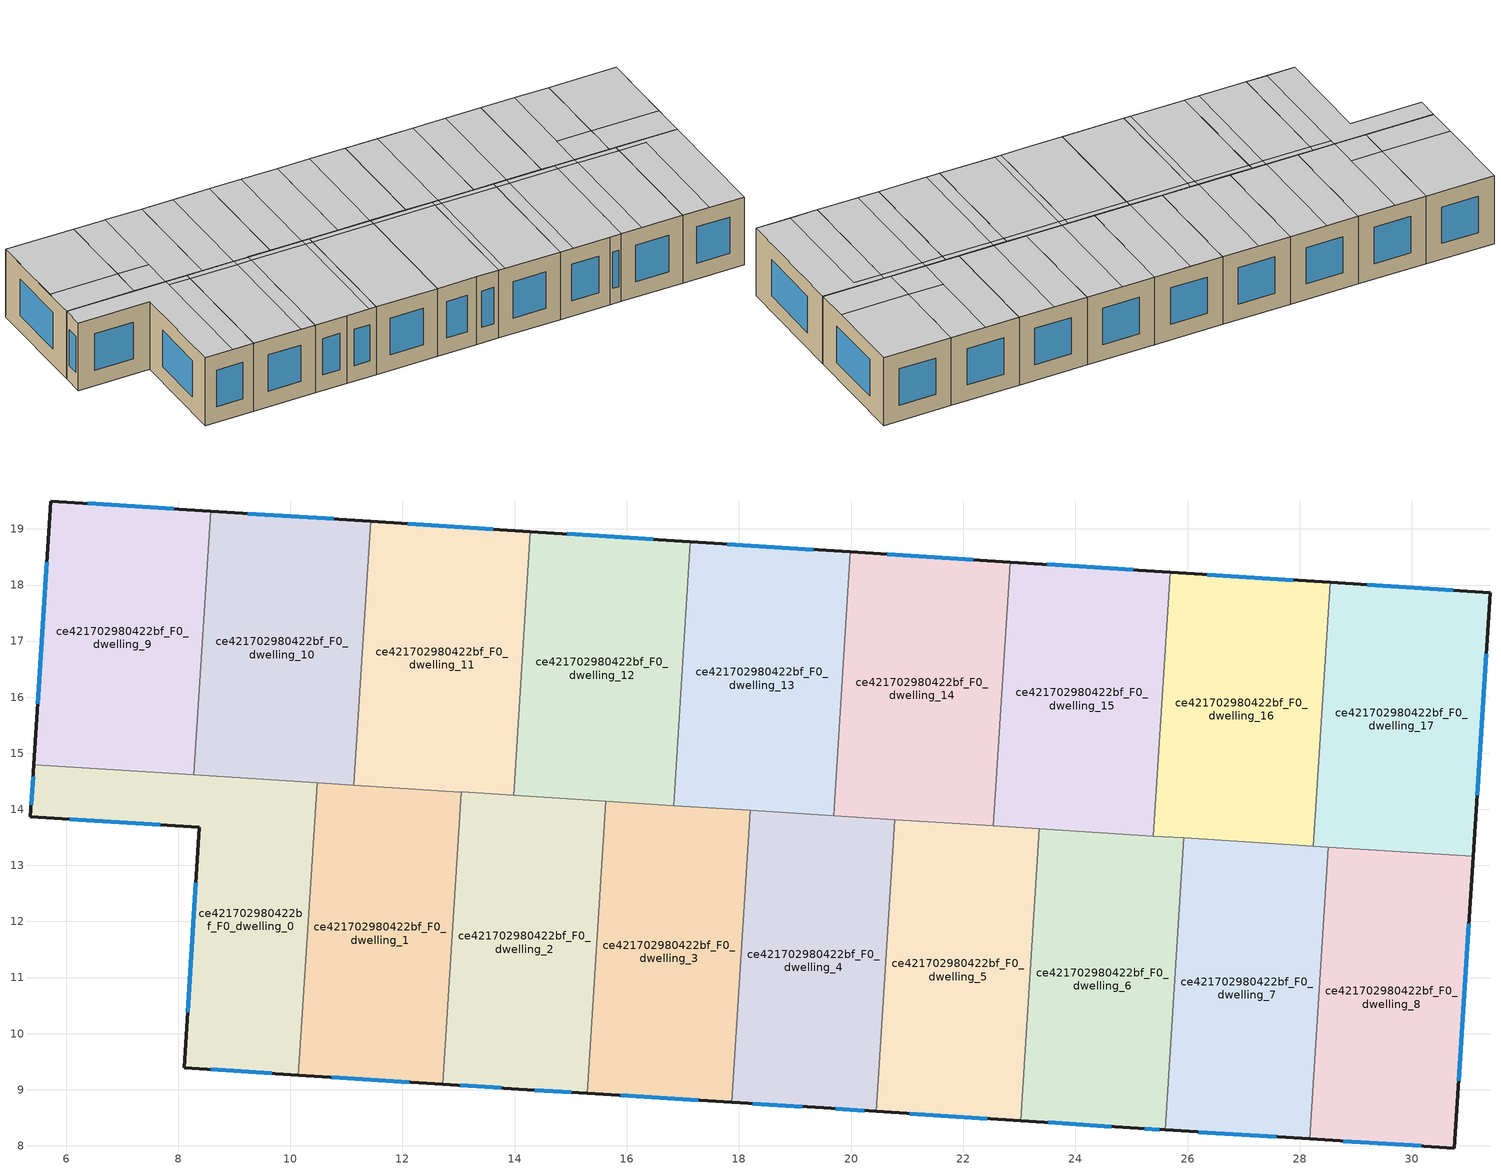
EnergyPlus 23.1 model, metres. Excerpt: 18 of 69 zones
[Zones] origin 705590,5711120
ce421702980422bf_F0_dwelling_0
 floor ground (EU_floor_Construction): 10.48,14.47 10.15,9.26 8.1,9.39 8.38,13.68 5.37,13.87 5.43,14.79 z0
 wall outside (EU_wall_Construction): 5.43,14.79 5.37,13.87 8.38,13.68 8.1,9.39 10.15,9.26 z0:3
 wall to ce421702980422bf_F0_dwelling_1 (EU_wall_Construction): 10.15,9.26 10.48,14.47 z0:3
 wall to ce421702980422bf_F0_dwelling_9 (EU_wall_Construction): 8.28,14.61 5.43,14.79 z0:3
 wall to ce421702980422bf_F0_dwelling_10 (EU_wall_Construction): 10.48,14.47 8.28,14.61 z0:3
 window (EU_Window_Construction): 5.41,14.58 5.38,14.08 / 8.58,9.36 9.67,9.29 / 8.31,12.69 8.17,10.39 / 6.06,13.83 7.68,13.72 z0.69:2.31
 ceiling to ce421702980422bf_F1_dwelling_1 (EU_floor_Construction): 9.26,9.32 9.59,14.53 5.43,14.79 5.37,13.87 8.38,13.68 8.1,9.39 z3
 ceiling to ce421702980422bf_F1_dwelling_3 (EU_floor_Construction): 10.15,9.26 10.46,14.22 9.58,14.28 9.26,9.32 z3
 ceiling to ce421702980422bf_F1_dwelling_2 (EU_floor_Construction): 10.46,14.22 10.48,14.47 9.59,14.53 9.58,14.28 z3
ce421702980422bf_F0_dwelling_1
 floor ground (EU_floor_Construction): 13.05,14.31 12.72,9.1 10.15,9.26 10.48,14.47 z0
 wall outside (EU_wall_Construction): 10.15,9.26 12.72,9.1 z0:3
 wall to ce421702980422bf_F0_dwelling_2 (EU_wall_Construction): 12.72,9.1 13.05,14.31 z0:3
 wall to ce421702980422bf_F0_dwelling_11 (EU_wall_Construction): 13.05,14.31 11.13,14.43 z0:3
 wall to ce421702980422bf_F0_dwelling_10 (EU_wall_Construction): 11.13,14.43 10.48,14.47 z0:3
 window (EU_Window_Construction): 10.74,9.22 12.12,9.14 z0.69:2.31
 ceiling to ce421702980422bf_F1_dwelling_3 (EU_floor_Construction): 12.13,9.14 12.44,14.09 10.46,14.22 10.15,9.26 z3
 ceiling to ce421702980422bf_F1_dwelling_5 (EU_floor_Construction): 12.72,9.1 13.03,14.06 12.44,14.09 12.13,9.14 z3
 ceiling to ce421702980422bf_F1_dwelling_2 (EU_floor_Construction): 12.44,14.09 12.46,14.35 10.48,14.47 10.46,14.22 z3
 ceiling to ce421702980422bf_F1_dwelling_4 (EU_floor_Construction): 13.03,14.06 13.05,14.31 12.46,14.35 12.44,14.09 z3
ce421702980422bf_F0_dwelling_10
 floor ground (EU_floor_Construction): 11.43,19.13 11.13,14.43 8.28,14.61 8.58,19.32 z0
 wall outside (EU_wall_Construction): 11.43,19.13 8.58,19.32 z0:3
 wall to ce421702980422bf_F0_dwelling_9 (EU_wall_Construction): 8.58,19.32 8.28,14.61 z0:3
 wall to ce421702980422bf_F0_dwelling_11 (EU_wall_Construction): 11.13,14.43 11.43,19.13 z0:3
 window (EU_Window_Construction): 10.77,19.18 9.24,19.27 z0.69:2.31
 ceiling adiabatic (EU_roof_Construction): 11.13,14.43 11.43,19.13 9.89,19.23 9.59,14.53 z3; 9.59,14.53 9.89,19.23 11.43,19.13 8.58,19.32 8.28,14.61 8.36,15.91 9.68,15.82 z3
 ceiling to ce421702980422bf_F1_dwelling_1 (EU_floor_Construction): 9.59,14.53 9.68,15.82 8.36,15.91 8.28,14.61 z3
ce421702980422bf_F0_dwelling_11
 floor ground (EU_floor_Construction): 14.28,18.95 13.98,14.25 11.13,14.43 11.43,19.13 z0
 wall outside (EU_wall_Construction): 14.28,18.95 11.43,19.13 z0:3
 wall to ce421702980422bf_F0_dwelling_12 (EU_wall_Construction): 13.98,14.25 14.28,18.95 z0:3
 wall to ce421702980422bf_F0_dwelling_2 (EU_wall_Construction): 13.05,14.31 13.98,14.25 z0:3
 window (EU_Window_Construction): 13.62,19 12.09,19.09 z0.69:2.31
 ceiling to ce421702980422bf_F1_dwelling_4 (EU_floor_Construction): 13.98,14.25 14.28,18.95 12.76,19.05 12.46,14.35 z3
 ceiling to ce421702980422bf_F1_dwelling_2 (EU_floor_Construction): 12.46,14.35 12.76,19.05 11.43,19.13 11.13,14.43 z3
ce421702980422bf_F0_dwelling_12
 floor ground (EU_floor_Construction): 17.13,18.77 16.83,14.07 13.98,14.25 14.28,18.95 z0
 wall outside (EU_wall_Construction): 17.13,18.77 14.28,18.95 z0:3
 wall to ce421702980422bf_F0_dwelling_13 (EU_wall_Construction): 16.83,14.07 17.13,18.77 z0:3
 wall to ce421702980422bf_F0_dwelling_2 (EU_wall_Construction): 13.98,14.25 15.63,14.15 z0:3
 wall to ce421702980422bf_F0_dwelling_3 (EU_wall_Construction): 15.63,14.15 16.83,14.07 z0:3
 window (EU_Window_Construction): 16.47,18.81 14.94,18.91 z0.69:2.31
 ceiling to ce421702980422bf_F1_dwelling_6 (EU_floor_Construction): 16.83,14.07 17.13,18.77 15.62,18.87 15.32,14.16 z3
 ceiling to ce421702980422bf_F1_dwelling_4 (EU_floor_Construction): 15.32,14.16 15.62,18.87 14.28,18.95 13.98,14.25 z3
ce421702980422bf_F0_dwelling_13
 floor ground (EU_floor_Construction): 19.98,18.59 19.69,13.89 16.83,14.07 17.13,18.77 z0
 wall outside (EU_wall_Construction): 19.98,18.59 17.13,18.77 z0:3
 wall to ce421702980422bf_F0_dwelling_14 (EU_wall_Construction): 19.69,13.89 19.98,18.59 z0:3
 wall to ce421702980422bf_F0_dwelling_4 (EU_wall_Construction): 18.2,13.98 19.69,13.89 z0:3
 wall to ce421702980422bf_F0_dwelling_3 (EU_wall_Construction): 16.83,14.07 18.2,13.98 z0:3
 window (EU_Window_Construction): 19.33,18.63 17.79,18.73 z0.69:2.31
 ceiling to ce421702980422bf_F1_dwelling_8 (EU_floor_Construction): 19.69,13.89 19.98,18.59 18.49,18.69 18.19,13.98 z3
 ceiling to ce421702980422bf_F1_dwelling_6 (EU_floor_Construction): 18.19,13.98 18.49,18.69 17.13,18.77 16.83,14.07 z3
ce421702980422bf_F0_dwelling_14
 floor ground (EU_floor_Construction): 22.84,18.41 22.54,13.71 19.69,13.89 19.98,18.59 z0
 wall outside (EU_wall_Construction): 22.84,18.41 19.98,18.59 z0:3
 wall to ce421702980422bf_F0_dwelling_15 (EU_wall_Construction): 22.54,13.71 22.84,18.41 z0:3
 wall to ce421702980422bf_F0_dwelling_5 (EU_wall_Construction): 20.78,13.82 22.54,13.71 z0:3
 wall to ce421702980422bf_F0_dwelling_4 (EU_wall_Construction): 19.69,13.89 20.78,13.82 z0:3
 window (EU_Window_Construction): 22.18,18.45 20.65,18.55 z0.69:2.31
 ceiling to ce421702980422bf_F1_dwelling_10 (EU_floor_Construction): 22.54,13.71 22.84,18.41 21.36,18.5 21.06,13.8 z3
 ceiling to ce421702980422bf_F1_dwelling_8 (EU_floor_Construction): 21.06,13.8 21.36,18.5 19.98,18.59 19.69,13.89 z3
ce421702980422bf_F0_dwelling_15
 floor ground (EU_floor_Construction): 25.69,18.23 25.39,13.52 22.54,13.71 22.84,18.41 z0
 wall outside (EU_wall_Construction): 25.69,18.23 22.84,18.41 z0:3
 wall to ce421702980422bf_F0_dwelling_16 (EU_wall_Construction): 25.39,13.52 25.69,18.23 z0:3
 wall to ce421702980422bf_F0_dwelling_6 (EU_wall_Construction): 23.36,13.65 25.39,13.52 z0:3
 wall to ce421702980422bf_F0_dwelling_5 (EU_wall_Construction): 22.54,13.71 23.36,13.65 z0:3
 window (EU_Window_Construction): 25.03,18.27 23.5,18.37 z0.69:2.31
 ceiling to ce421702980422bf_F1_dwelling_12 (EU_floor_Construction): 25.39,13.52 25.69,18.23 24.22,18.32 23.92,13.62 z3
 ceiling to ce421702980422bf_F1_dwelling_10 (EU_floor_Construction): 23.92,13.62 24.22,18.32 22.84,18.41 22.54,13.71 z3
ce421702980422bf_F0_dwelling_16
 floor ground (EU_floor_Construction): 28.54,18.05 28.24,13.34 25.39,13.52 25.69,18.23 z0
 wall outside (EU_wall_Construction): 28.54,18.05 25.69,18.23 z0:3
 wall to ce421702980422bf_F0_dwelling_17 (EU_wall_Construction): 28.24,13.34 28.54,18.05 z0:3
 wall to ce421702980422bf_F0_dwelling_7 (EU_wall_Construction): 25.94,13.49 28.24,13.34 z0:3
 wall to ce421702980422bf_F0_dwelling_6 (EU_wall_Construction): 25.39,13.52 25.94,13.49 z0:3
 window (EU_Window_Construction): 27.88,18.09 26.35,18.19 z0.69:2.31
 ceiling to ce421702980422bf_F1_dwelling_16 (EU_floor_Construction): 28.24,13.34 28.33,14.74 26.88,14.84 26.79,13.43 z3
 ceiling to ce421702980422bf_F1_dwelling_12 (EU_floor_Construction): 26.79,13.43 27.09,18.14 25.69,18.23 25.39,13.52 z3
 ceiling to ce421702980422bf_F1_dwelling_14 (EU_floor_Construction): 28.33,14.74 28.54,18.05 27.09,18.14 26.88,14.84 z3
ce421702980422bf_F0_dwelling_17
 floor ground (EU_floor_Construction): 31.39,17.87 31.09,13.16 28.24,13.34 28.54,18.05 z0
 wall outside (EU_wall_Construction): 31.09,13.16 31.39,17.87 28.54,18.05 z0:3
 wall to ce421702980422bf_F0_dwelling_8 (EU_wall_Construction): 28.51,13.32 31.09,13.16 z0:3
 wall to ce421702980422bf_F0_dwelling_7 (EU_wall_Construction): 28.24,13.34 28.51,13.33 z0:3
 window (EU_Window_Construction): 30.73,17.91 29.2,18 / 31.16,14.25 31.32,16.78 z0.69:2.31
 ceiling to ce421702980422bf_F1_dwelling_14 (EU_floor_Construction): 31.18,14.56 31.39,17.87 28.54,18.05 28.33,14.74 z3
 ceiling to ce421702980422bf_F1_dwelling_16 (EU_floor_Construction): 31.09,13.16 31.18,14.56 28.33,14.74 28.24,13.34 z3
ce421702980422bf_F0_dwelling_2
 floor ground (EU_floor_Construction): 15.63,14.14 15.3,8.94 14.07,9.01 12.72,9.1 13.05,14.31 z0
 wall outside (EU_wall_Construction): 12.72,9.1 14.07,9.01 15.3,8.94 z0:3
 wall to ce421702980422bf_F0_dwelling_3 (EU_wall_Construction): 15.3,8.94 15.63,14.14 z0:3
 window (EU_Window_Construction): 14.36,8.99 15.01,8.95 / 13.03,9.08 13.76,9.03 z0.69:2.31
 ceiling to ce421702980422bf_F1_dwelling_5 (EU_floor_Construction): 14.99,8.95 15.31,13.91 13.03,14.06 12.72,9.1 14.07,9.01 z3
 ceiling to ce421702980422bf_F1_dwelling_7 (EU_floor_Construction): 15.3,8.94 15.61,13.89 15.31,13.91 14.99,8.95 z3
 ceiling to ce421702980422bf_F1_dwelling_4 (EU_floor_Construction): 15.31,13.91 15.32,14.16 13.05,14.31 13.03,14.06 z3
 ceiling to ce421702980422bf_F1_dwelling_6 (EU_floor_Construction): 15.61,13.89 15.63,14.14 15.32,14.16 15.31,13.91 z3
ce421702980422bf_F0_dwelling_3
 floor ground (EU_floor_Construction): 18.2,13.98 17.87,8.78 15.3,8.94 15.63,14.14 z0
 wall outside (EU_wall_Construction): 15.3,8.94 17.87,8.78 z0:3
 wall to ce421702980422bf_F0_dwelling_4 (EU_wall_Construction): 17.87,8.78 18.2,13.98 z0:3
 window (EU_Window_Construction): 15.89,8.9 17.27,8.81 z0.69:2.31
 ceiling to ce421702980422bf_F1_dwelling_7 (EU_floor_Construction): 17.86,8.78 18.17,13.73 15.61,13.89 15.3,8.94 z3
 ceiling to ce421702980422bf_F1_dwelling_9 (EU_floor_Construction): 17.87,8.78 18.19,13.73 18.17,13.73 17.86,8.78 z3
 ceiling to ce421702980422bf_F1_dwelling_6 (EU_floor_Construction): 18.17,13.73 18.19,13.98 15.63,14.14 15.61,13.89 z3
ce421702980422bf_F0_dwelling_4
 floor ground (EU_floor_Construction): 20.78,13.82 20.45,8.61 19.51,8.67 17.87,8.78 18.2,13.98 z0
 wall outside (EU_wall_Construction): 17.87,8.78 19.51,8.67 20.45,8.61 z0:3
 wall to ce421702980422bf_F0_dwelling_5 (EU_wall_Construction): 20.45,8.61 20.78,13.82 z0:3
 window (EU_Window_Construction): 19.73,8.66 20.23,8.63 / 18.25,8.75 19.13,8.7 z0.69:2.31
 ceiling to ce421702980422bf_F1_dwelling_9 (EU_floor_Construction): 20.45,8.61 20.76,13.57 18.19,13.73 17.87,8.78 19.51,8.67 z3
 ceiling to ce421702980422bf_F1_dwelling_8 (EU_floor_Construction): 20.76,13.57 20.78,13.82 18.2,13.98 18.19,13.73 z3
ce421702980422bf_F0_dwelling_5
 floor ground (EU_floor_Construction): 23.36,13.65 23.03,8.45 20.45,8.61 20.78,13.82 z0
 wall outside (EU_wall_Construction): 20.45,8.61 23.03,8.45 z0:3
 wall to ce421702980422bf_F0_dwelling_6 (EU_wall_Construction): 23.03,8.45 23.36,13.65 z0:3
 window (EU_Window_Construction): 21.05,8.58 22.43,8.49 z0.69:2.31
 ceiling to ce421702980422bf_F1_dwelling_11 (EU_floor_Construction): 23.03,8.45 23.34,13.4 21.04,13.55 20.73,8.6 z3
 ceiling to ce421702980422bf_F1_dwelling_9 (EU_floor_Construction): 20.73,8.6 21.04,13.55 20.76,13.57 20.45,8.61 z3
 ceiling to ce421702980422bf_F1_dwelling_10 (EU_floor_Construction): 23.34,13.4 23.36,13.65 21.06,13.8 21.04,13.55 z3
 ceiling to ce421702980422bf_F1_dwelling_8 (EU_floor_Construction): 21.04,13.55 21.06,13.8 20.78,13.82 20.76,13.57 z3
ce421702980422bf_F0_dwelling_6
 floor ground (EU_floor_Construction): 25.94,13.49 25.6,8.28 25.12,8.31 23.03,8.45 23.36,13.65 z0
 wall outside (EU_wall_Construction): 23.03,8.45 25.12,8.31 25.6,8.28 z0:3
 wall to ce421702980422bf_F0_dwelling_7 (EU_wall_Construction): 25.6,8.28 25.94,13.49 z0:3
 window (EU_Window_Construction): 25.23,8.31 25.49,8.29 / 23.51,8.42 24.64,8.34 z0.69:2.31
 ceiling to ce421702980422bf_F1_dwelling_13 (EU_floor_Construction): 25.6,8.28 25.92,13.24 23.91,13.37 23.59,8.41 25.12,8.31 z3
 ceiling to ce421702980422bf_F1_dwelling_11 (EU_floor_Construction): 23.59,8.41 23.91,13.37 23.34,13.4 23.03,8.45 z3
 ceiling to ce421702980422bf_F1_dwelling_12 (EU_floor_Construction): 25.92,13.24 25.94,13.49 23.92,13.62 23.91,13.37 z3
 ceiling to ce421702980422bf_F1_dwelling_10 (EU_floor_Construction): 23.91,13.37 23.92,13.62 23.36,13.65 23.34,13.4 z3
ce421702980422bf_F0_dwelling_7
 floor ground (EU_floor_Construction): 28.51,13.33 28.18,8.12 25.6,8.28 25.94,13.49 z0
 wall outside (EU_wall_Construction): 25.6,8.28 28.18,8.12 z0:3
 wall to ce421702980422bf_F0_dwelling_8 (EU_wall_Construction): 28.18,8.12 28.51,13.33 z0:3
 window (EU_Window_Construction): 26.2,8.24 27.58,8.16 z0.69:2.31
 ceiling to ce421702980422bf_F1_dwelling_13 (EU_floor_Construction): 26.46,8.23 26.77,13.18 25.92,13.24 25.6,8.28 z3
 ceiling to ce421702980422bf_F1_dwelling_16 (EU_floor_Construction): 28.5,13.08 28.51,13.32 26.79,13.43 26.77,13.18 z3
 ceiling to ce421702980422bf_F1_dwelling_12 (EU_floor_Construction): 26.77,13.18 26.79,13.43 25.94,13.49 25.92,13.24 z3
 ceiling adiabatic (EU_roof_Construction): 28.18,8.12 28.5,13.15 28.5,13.08 26.77,13.18 26.46,8.23 25.6,8.28 z3
ce421702980422bf_F0_dwelling_8
 floor ground (EU_floor_Construction): 31.09,13.16 30.76,7.96 28.18,8.12 28.51,13.33 z0
 wall outside (EU_wall_Construction): 28.18,8.12 30.76,7.96 31.09,13.16 z0:3
 window (EU_Window_Construction): 30.84,9.16 31.01,11.96 / 28.78,8.08 30.16,8 z0.69:2.31
 ceiling to ce421702980422bf_F1_dwelling_16 (EU_floor_Construction): 30.76,7.96 31.09,13.16 28.51,13.33 28.5,13.08 29.64,13 29.33,8.05 z3
 ceiling to ce421702980422bf_F1_dwelling_15 (EU_floor_Construction): 29.33,8.05 29.64,13 28.5,13.08 28.18,8.12 z3
ce421702980422bf_F0_dwelling_9
 floor ground (EU_floor_Construction): 8.58,19.32 8.28,14.61 5.43,14.79 5.73,19.5 z0
 wall outside (EU_wall_Construction): 8.58,19.32 5.73,19.5 5.43,14.79 z0:3
 window (EU_Window_Construction): 5.66,18.41 5.5,15.88 / 7.92,19.36 6.39,19.46 z0.69:2.31
 ceiling to ce421702980422bf_F1_dwelling_0 (EU_floor_Construction): 8.36,15.91 8.58,19.32 5.73,19.5 5.51,16.09 z3
 ceiling to ce421702980422bf_F1_dwelling_1 (EU_floor_Construction): 8.28,14.61 8.36,15.91 5.51,16.09 5.43,14.79 z3
[Building]
EU S2 Campaign: North Axis=0; Terrain=City; Solar Distribution=FullExterior
[Site:Location]
London: Latitude=51.5; Longitude=-0.5; Time Zone=0; Elevation=25
[SizingPeriod:WeatherFileDays]
AnnualSizingPeriod: Begin Month=1; Begin Day of Month=1; End Month=12; End Day of Month=31; Day of Week for Start Day=Monday; Use Weather File Daylight Saving Period=No; Use Weather File Rain and Snow Indicators=No
[MATERIAL]
EU_InternalMass_Material: Roughness=MediumRough; Thickness=0.1; Conductivity=1; Density=1800; Specific Heat=900; Thermal Absorptance=0.9; Solar Absorptance=0.7; Visible Absorptance=0.7
[MATERIAL:NOMASS] Roughness=MediumRough; Thermal Absorptance=0.9; Solar Absorptance=0.7; Visible Absorptance=0.7
Name | Thermal Resistance
EU_wall_NoMass | 0.635353
EU_roof_NoMass | 0.675062
EU_floor_NoMass | 1.96382
[WINDOWMATERIAL:SIMPLEGLAZINGSYSTEM]
EU_Window_SimpleGlazing: UFactor=2.96269; Solar Heat Gain Coefficient=0.76; Visible Transmittance=0.76
[CONSTRUCTION]
EU_wall_Construction: EU_wall_NoMass
EU_roof_Construction: EU_roof_NoMass
EU_floor_Construction: EU_floor_NoMass
EU_InternalMass_Construction: EU_InternalMass_Material
EU_Window_Construction: EU_Window_SimpleGlazing
[ZONE] Type=1; Multiplier=1; Ceiling Height=autocalculate; Floor Area=autocalculate; Part of Total Floor Area=Yes
Name | Volume
ce421702980422bf_F0_dwelling_0 | 40.407
ce421702980422bf_F0_dwelling_1; ce421702980422bf_F0_dwelling_9 | 40.4106
ce421702980422bf_F0_dwelling_10 | 40.3975
ce421702980422bf_F0_dwelling_11; ce421702980422bf_F0_dwelling_14 | 40.4099
ce421702980422bf_F0_dwelling_12; ce421702980422bf_F0_dwelling_13; ce421702980422bf_F0_dwelling_4 | 40.4033
ce421702980422bf_F0_dwelling_15 | 40.3967
ce421702980422bf_F0_dwelling_16 | 40.4216
ce421702980422bf_F0_dwelling_17 | 40.4084
ce421702980422bf_F0_dwelling_2 | 40.4165
ce421702980422bf_F0_dwelling_3 | 40.4004
ce421702980422bf_F0_dwelling_5 | 40.4114
ce421702980422bf_F0_dwelling_6 | 40.415
ce421702980422bf_F0_dwelling_7 | 40.4011
ce421702980422bf_F0_dwelling_8 | 40.4055
[INTERNALMASS] Construction=EU_InternalMass_Construction
Name | Zone or ZoneList | Surface Area
ce421702980422bf_F0_dwelling_0_EU_InternalMass | ce421702980422bf_F0_dwelling_0 | 13.4693
ce421702980422bf_F0_dwelling_1_EU_InternalMass | ce421702980422bf_F0_dwelling_1 | 13.4701
ce421702980422bf_F0_dwelling_2_EU_InternalMass | ce421702980422bf_F0_dwelling_2 | 13.472
ce421702980422bf_F0_dwelling_3_EU_InternalMass | ce421702980422bf_F0_dwelling_3 | 13.4669
ce421702980422bf_F0_dwelling_4_EU_InternalMass | ce421702980422bf_F0_dwelling_4 | 13.4675
ce421702980422bf_F0_dwelling_5_EU_InternalMass | ce421702980422bf_F0_dwelling_5 | 13.4705
ce421702980422bf_F0_dwelling_6_EU_InternalMass | ce421702980422bf_F0_dwelling_6 | 13.4717
ce421702980422bf_F0_dwelling_7_EU_InternalMass | ce421702980422bf_F0_dwelling_7 | 13.4669
ce421702980422bf_F0_dwelling_8_EU_InternalMass | ce421702980422bf_F0_dwelling_8 | 13.4686
ce421702980422bf_F0_dwelling_9_EU_InternalMass | ce421702980422bf_F0_dwelling_9 | 13.4703
ce421702980422bf_F0_dwelling_10_EU_InternalMass | ce421702980422bf_F0_dwelling_10 | 13.4655
ce421702980422bf_F0_dwelling_11_EU_InternalMass | ce421702980422bf_F0_dwelling_11 | 13.4699
ce421702980422bf_F0_dwelling_12_EU_InternalMass | ce421702980422bf_F0_dwelling_12 | 13.468
ce421702980422bf_F0_dwelling_13_EU_InternalMass | ce421702980422bf_F0_dwelling_13 | 13.4677
ce421702980422bf_F0_dwelling_14_EU_InternalMass | ce421702980422bf_F0_dwelling_14 | 13.4702
ce421702980422bf_F0_dwelling_15_EU_InternalMass | ce421702980422bf_F0_dwelling_15 | 13.4652
ce421702980422bf_F0_dwelling_16_EU_InternalMass | ce421702980422bf_F0_dwelling_16 | 13.4739
ce421702980422bf_F0_dwelling_17_EU_InternalMass | ce421702980422bf_F0_dwelling_17 | 13.4694
[OTHEREQUIPMENT] Fuel Type=Electricity; Design Level Calculation Method=Watts/Area; Power per Zone Floor Area=1; Fraction Latent=0; Fraction Radiant=0; Fraction Lost=0; Carbon Dioxide Generation Rate=0; EndUse Subcategory=EU_Step8_InternalGains
Name | Zone or ZoneList or Space or SpaceList | Schedule
EU_Step8_InternalGain_ce421702980422bf_F0_dwelling_0_f000 | ce421702980422bf_F0_dwelling_0 | EU_Step8_GainSchedule_ce421702980422bf_F0_dwelling_0_f000
EU_Step8_InternalGain_ce421702980422bf_F0_dwelling_1_f000 | ce421702980422bf_F0_dwelling_1 | EU_Step8_GainSchedule_ce421702980422bf_F0_dwelling_1_f000
EU_Step8_InternalGain_ce421702980422bf_F0_dwelling_2_f000 | ce421702980422bf_F0_dwelling_2 | EU_Step8_GainSchedule_ce421702980422bf_F0_dwelling_2_f000
EU_Step8_InternalGain_ce421702980422bf_F0_dwelling_3_f000 | ce421702980422bf_F0_dwelling_3 | EU_Step8_GainSchedule_ce421702980422bf_F0_dwelling_3_f000
EU_Step8_InternalGain_ce421702980422bf_F0_dwelling_4_f000 | ce421702980422bf_F0_dwelling_4 | EU_Step8_GainSchedule_ce421702980422bf_F0_dwelling_4_f000
EU_Step8_InternalGain_ce421702980422bf_F0_dwelling_5_f000 | ce421702980422bf_F0_dwelling_5 | EU_Step8_GainSchedule_ce421702980422bf_F0_dwelling_5_f000
EU_Step8_InternalGain_ce421702980422bf_F0_dwelling_6_f000 | ce421702980422bf_F0_dwelling_6 | EU_Step8_GainSchedule_ce421702980422bf_F0_dwelling_6_f000
EU_Step8_InternalGain_ce421702980422bf_F0_dwelling_7_f000 | ce421702980422bf_F0_dwelling_7 | EU_Step8_GainSchedule_ce421702980422bf_F0_dwelling_7_f000
EU_Step8_InternalGain_ce421702980422bf_F0_dwelling_8_f000 | ce421702980422bf_F0_dwelling_8 | EU_Step8_GainSchedule_ce421702980422bf_F0_dwelling_8_f000
EU_Step8_InternalGain_ce421702980422bf_F0_dwelling_9_f000 | ce421702980422bf_F0_dwelling_9 | EU_Step8_GainSchedule_ce421702980422bf_F0_dwelling_9_f000
EU_Step8_InternalGain_ce421702980422bf_F0_dwelling_10_f000 | ce421702980422bf_F0_dwelling_10 | EU_Step8_GainSchedule_ce421702980422bf_F0_dwelling_10_f000
EU_Step8_InternalGain_ce421702980422bf_F0_dwelling_11_f000 | ce421702980422bf_F0_dwelling_11 | EU_Step8_GainSchedule_ce421702980422bf_F0_dwelling_11_f000
EU_Step8_InternalGain_ce421702980422bf_F0_dwelling_12_f000 | ce421702980422bf_F0_dwelling_12 | EU_Step8_GainSchedule_ce421702980422bf_F0_dwelling_12_f000
EU_Step8_InternalGain_ce421702980422bf_F0_dwelling_13_f000 | ce421702980422bf_F0_dwelling_13 | EU_Step8_GainSchedule_ce421702980422bf_F0_dwelling_13_f000
EU_Step8_InternalGain_ce421702980422bf_F0_dwelling_14_f000 | ce421702980422bf_F0_dwelling_14 | EU_Step8_GainSchedule_ce421702980422bf_F0_dwelling_14_f000
EU_Step8_InternalGain_ce421702980422bf_F0_dwelling_15_f000 | ce421702980422bf_F0_dwelling_15 | EU_Step8_GainSchedule_ce421702980422bf_F0_dwelling_15_f000
EU_Step8_InternalGain_ce421702980422bf_F0_dwelling_16_f000 | ce421702980422bf_F0_dwelling_16 | EU_Step8_GainSchedule_ce421702980422bf_F0_dwelling_16_f000
EU_Step8_InternalGain_ce421702980422bf_F0_dwelling_17_f000 | ce421702980422bf_F0_dwelling_17 | EU_Step8_GainSchedule_ce421702980422bf_F0_dwelling_17_f000
[ZONEVENTILATION:DESIGNFLOWRATE] Schedule=EU_AlwaysOn; Design Flow Rate Calculation Method=AirChanges/Hour; Air Changes per Hour=0.555504; Ventilation Type=Natural; Fan Pressure Rise=0; Fan Total Efficiency=1; Constant Term Coefficient=1; Temperature Term Coefficient=0; Velocity Term Coefficient=0; Velocity Squared Term Coefficient=0; Minimum Indoor Temperature=-100; Maximum Indoor Temperature=100; Delta Temperature=-100; Minimum Outdoor Temperature=-100; Maximum Outdoor Temperature=100; Maximum Wind Speed=40
Name | Zone or ZoneList or Space or SpaceList
EU_ConstantAir_ce421702980422bf_F0_dwelling_0 | ce421702980422bf_F0_dwelling_0
EU_ConstantAir_ce421702980422bf_F0_dwelling_1 | ce421702980422bf_F0_dwelling_1
EU_ConstantAir_ce421702980422bf_F0_dwelling_2 | ce421702980422bf_F0_dwelling_2
EU_ConstantAir_ce421702980422bf_F0_dwelling_3 | ce421702980422bf_F0_dwelling_3
EU_ConstantAir_ce421702980422bf_F0_dwelling_4 | ce421702980422bf_F0_dwelling_4
EU_ConstantAir_ce421702980422bf_F0_dwelling_5 | ce421702980422bf_F0_dwelling_5
EU_ConstantAir_ce421702980422bf_F0_dwelling_6 | ce421702980422bf_F0_dwelling_6
EU_ConstantAir_ce421702980422bf_F0_dwelling_7 | ce421702980422bf_F0_dwelling_7
EU_ConstantAir_ce421702980422bf_F0_dwelling_8 | ce421702980422bf_F0_dwelling_8
EU_ConstantAir_ce421702980422bf_F0_dwelling_9 | ce421702980422bf_F0_dwelling_9
EU_ConstantAir_ce421702980422bf_F0_dwelling_10 | ce421702980422bf_F0_dwelling_10
EU_ConstantAir_ce421702980422bf_F0_dwelling_11 | ce421702980422bf_F0_dwelling_11
EU_ConstantAir_ce421702980422bf_F0_dwelling_12 | ce421702980422bf_F0_dwelling_12
EU_ConstantAir_ce421702980422bf_F0_dwelling_13 | ce421702980422bf_F0_dwelling_13
EU_ConstantAir_ce421702980422bf_F0_dwelling_14 | ce421702980422bf_F0_dwelling_14
EU_ConstantAir_ce421702980422bf_F0_dwelling_15 | ce421702980422bf_F0_dwelling_15
EU_ConstantAir_ce421702980422bf_F0_dwelling_16 | ce421702980422bf_F0_dwelling_16
EU_ConstantAir_ce421702980422bf_F0_dwelling_17 | ce421702980422bf_F0_dwelling_17
[HVACTEMPLATE:THERMOSTAT] Constant Heating Setpoint=20; Constant Cooling Setpoint=50
EU_HeatOnly_ce421702980422bf_F0_dwelling_0; EU_HeatOnly_ce421702980422bf_F0_dwelling_1; EU_HeatOnly_ce421702980422bf_F0_dwelling_2; EU_HeatOnly_ce421702980422bf_F0_dwelling_3; EU_HeatOnly_ce421702980422bf_F0_dwelling_4; EU_HeatOnly_ce421702980422bf_F0_dwelling_5; EU_HeatOnly_ce421702980422bf_F0_dwelling_6; EU_HeatOnly_ce421702980422bf_F0_dwelling_7; EU_HeatOnly_ce421702980422bf_F0_dwelling_8; EU_HeatOnly_ce421702980422bf_F0_dwelling_9; EU_HeatOnly_ce421702980422bf_F0_dwelling_10; EU_HeatOnly_ce421702980422bf_F0_dwelling_11; EU_HeatOnly_ce421702980422bf_F0_dwelling_12; EU_HeatOnly_ce421702980422bf_F0_dwelling_13; EU_HeatOnly_ce421702980422bf_F0_dwelling_14; EU_HeatOnly_ce421702980422bf_F0_dwelling_15; EU_HeatOnly_ce421702980422bf_F0_dwelling_16; EU_HeatOnly_ce421702980422bf_F0_dwelling_17; EU_HeatOnly_ce421702980422bf_F1_dwelling_0; EU_HeatOnly_ce421702980422bf_F1_dwelling_1; EU_HeatOnly_ce421702980422bf_F1_dwelling_2; EU_HeatOnly_ce421702980422bf_F1_dwelling_3; EU_HeatOnly_ce421702980422bf_F1_dwelling_4; EU_HeatOnly_ce421702980422bf_F1_dwelling_5; EU_HeatOnly_ce421702980422bf_F1_dwelling_6; EU_HeatOnly_ce421702980422bf_F1_dwelling_7; EU_HeatOnly_ce421702980422bf_F1_dwelling_8; EU_HeatOnly_ce421702980422bf_F1_dwelling_9; EU_HeatOnly_ce421702980422bf_F1_dwelling_10; EU_HeatOnly_ce421702980422bf_F1_dwelling_11; EU_HeatOnly_ce421702980422bf_F1_dwelling_12; EU_HeatOnly_ce421702980422bf_F1_dwelling_13; EU_HeatOnly_ce421702980422bf_F1_dwelling_14; EU_HeatOnly_ce421702980422bf_F1_dwelling_15; EU_HeatOnly_ce421702980422bf_F1_dwelling_16; EU_HeatOnly_ce421702980422bf_F2_dwelling_0; EU_HeatOnly_ce421702980422bf_F2_dwelling_1; EU_HeatOnly_ce421702980422bf_F2_dwelling_2; EU_HeatOnly_ce421702980422bf_F2_dwelling_3; EU_HeatOnly_ce421702980422bf_F2_dwelling_4; EU_HeatOnly_ce421702980422bf_F2_dwelling_5; EU_HeatOnly_ce421702980422bf_F2_dwelling_6; EU_HeatOnly_ce421702980422bf_F2_dwelling_7; EU_HeatOnly_ce421702980422bf_F2_dwelling_8; EU_HeatOnly_ce421702980422bf_F2_dwelling_9; EU_HeatOnly_ce421702980422bf_F2_dwelling_10; EU_HeatOnly_ce421702980422bf_F2_dwelling_11; EU_HeatOnly_ce421702980422bf_F2_dwelling_12; EU_HeatOnly_ce421702980422bf_F2_dwelling_13; EU_HeatOnly_ce421702980422bf_F2_dwelling_14; EU_HeatOnly_ce421702980422bf_F2_dwelling_15; EU_HeatOnly_ce421702980422bf_F2_dwelling_16; EU_HeatOnly_ce421702980422bf_F3_dwelling_0; EU_HeatOnly_ce421702980422bf_F3_dwelling_1; EU_HeatOnly_ce421702980422bf_F3_dwelling_2; EU_HeatOnly_ce421702980422bf_F3_dwelling_3; EU_HeatOnly_ce421702980422bf_F3_dwelling_4; EU_HeatOnly_ce421702980422bf_F3_dwelling_5; EU_HeatOnly_ce421702980422bf_F3_dwelling_6; EU_HeatOnly_ce421702980422bf_F3_dwelling_7; EU_HeatOnly_ce421702980422bf_F3_dwelling_8; EU_HeatOnly_ce421702980422bf_F3_dwelling_9; EU_HeatOnly_ce421702980422bf_F3_dwelling_10; EU_HeatOnly_ce421702980422bf_F3_dwelling_11; EU_HeatOnly_ce421702980422bf_F3_dwelling_12; EU_HeatOnly_ce421702980422bf_F3_dwelling_13; EU_HeatOnly_ce421702980422bf_F3_dwelling_14; EU_HeatOnly_ce421702980422bf_F3_dwelling_15; EU_HeatOnly_ce421702980422bf_F3_dwelling_16
[HVACTEMPLATE:ZONE:IDEALLOADSAIRSYSTEM] System Availability Schedule=EU_AlwaysOn; Maximum Heating Supply Air Temperature=50; Minimum Cooling Supply Air Temperature=13; Maximum Heating Supply Air Humidity Ratio=0.0156; Minimum Cooling Supply Air Humidity Ratio=0.0077; Heating Limit=NoLimit; Cooling Limit=NoLimit; Heating Availability Schedule=EU_AlwaysOn; Cooling Availability Schedule=EU_CoolingOff; Dehumidification Control Type=ConstantSensibleHeatRatio; Cooling Sensible Heat Ratio=0.7; Dehumidification Setpoint=60; Humidification Control Type=None; Humidification Setpoint=30; Outdoor Air Method=None; Outdoor Air Flow Rate per Person=0.00944; Outdoor Air Flow Rate per Zone Floor Area=0; Outdoor Air Flow Rate per Zone=0; Demand Controlled Ventilation Type=None; Outdoor Air Economizer Type=NoEconomizer; Heat Recovery Type=None; Sensible Heat Recovery Effectiveness=0.7; Latent Heat Recovery Effectiveness=0.65
Name | Template Thermostat
ce421702980422bf_F0_dwelling_0 | EU_HeatOnly_ce421702980422bf_F0_dwelling_0
ce421702980422bf_F0_dwelling_1 | EU_HeatOnly_ce421702980422bf_F0_dwelling_1
ce421702980422bf_F0_dwelling_2 | EU_HeatOnly_ce421702980422bf_F0_dwelling_2
ce421702980422bf_F0_dwelling_3 | EU_HeatOnly_ce421702980422bf_F0_dwelling_3
ce421702980422bf_F0_dwelling_4 | EU_HeatOnly_ce421702980422bf_F0_dwelling_4
ce421702980422bf_F0_dwelling_5 | EU_HeatOnly_ce421702980422bf_F0_dwelling_5
ce421702980422bf_F0_dwelling_6 | EU_HeatOnly_ce421702980422bf_F0_dwelling_6
ce421702980422bf_F0_dwelling_7 | EU_HeatOnly_ce421702980422bf_F0_dwelling_7
ce421702980422bf_F0_dwelling_8 | EU_HeatOnly_ce421702980422bf_F0_dwelling_8
ce421702980422bf_F0_dwelling_9 | EU_HeatOnly_ce421702980422bf_F0_dwelling_9
ce421702980422bf_F0_dwelling_10 | EU_HeatOnly_ce421702980422bf_F0_dwelling_10
ce421702980422bf_F0_dwelling_11 | EU_HeatOnly_ce421702980422bf_F0_dwelling_11
ce421702980422bf_F0_dwelling_12 | EU_HeatOnly_ce421702980422bf_F0_dwelling_12
ce421702980422bf_F0_dwelling_13 | EU_HeatOnly_ce421702980422bf_F0_dwelling_13
ce421702980422bf_F0_dwelling_14 | EU_HeatOnly_ce421702980422bf_F0_dwelling_14
ce421702980422bf_F0_dwelling_15 | EU_HeatOnly_ce421702980422bf_F0_dwelling_15
ce421702980422bf_F0_dwelling_16 | EU_HeatOnly_ce421702980422bf_F0_dwelling_16
ce421702980422bf_F0_dwelling_17 | EU_HeatOnly_ce421702980422bf_F0_dwelling_17
[SIZING:ZONE] Zone Cooling Design Supply Air Temperature Input Method=SupplyAirTemperature; Zone Cooling Design Supply Air Temperature=13; Zone Heating Design Supply Air Temperature Input Method=SupplyAirTemperature; Zone Heating Design Supply Air Temperature=50; Zone Cooling Design Supply Air Humidity Ratio=0.008; Zone Heating Design Supply Air Humidity Ratio=0.008; Cooling Design Air Flow Method=DesignDay; Cooling Design Air Flow Rate=0; Cooling Minimum Air Flow per Zone Floor Area=0.000762; Cooling Minimum Air Flow=0; Cooling Minimum Air Flow Fraction=0.2; Heating Design Air Flow Method=DesignDay; Heating Design Air Flow Rate=0; Heating Maximum Air Flow per Zone Floor Area=0.002032; Heating Maximum Air Flow=0.141576; Heating Maximum Air Flow Fraction=0.3; Account for Dedicated Outdoor Air System=No; Dedicated Outdoor Air System Control Strategy=NeutralSupplyAir; Dedicated Outdoor Air Low Setpoint Temperature for Design=autosize; Dedicated Outdoor Air High Setpoint Temperature for Design=autosize; Zone Load Sizing Method=Sensible Load Only No Latent Load; Zone Latent Cooling Design Supply Air Humidity Ratio Input Method=HumidityRatioDifference; Zone Cooling Design Supply Air Humidity Ratio Difference=0.005; Zone Latent Heating Design Supply Air Humidity Ratio Input Method=HumidityRatioDifference; Zone Humidification Design Supply Air Humidity Ratio Difference=0.005
ce421702980422bf_F0_dwelling_0; ce421702980422bf_F0_dwelling_1; ce421702980422bf_F0_dwelling_2; ce421702980422bf_F0_dwelling_3; ce421702980422bf_F0_dwelling_4; ce421702980422bf_F0_dwelling_5; ce421702980422bf_F0_dwelling_6; ce421702980422bf_F0_dwelling_7; ce421702980422bf_F0_dwelling_8; ce421702980422bf_F0_dwelling_9; ce421702980422bf_F0_dwelling_10; ce421702980422bf_F0_dwelling_11; ce421702980422bf_F0_dwelling_12; ce421702980422bf_F0_dwelling_13; ce421702980422bf_F0_dwelling_14; ce421702980422bf_F0_dwelling_15; ce421702980422bf_F0_dwelling_16; ce421702980422bf_F0_dwelling_17
[SCHEDULE:CONSTANT]
Name | Hourly Value
EU_AlwaysOn | 1
EU_CoolingOff | 0
[SCHEDULE:FILE] Column Number=1; Rows to Skip at Top=0; Number of Hours of Data=8760; Column Separator=Comma; Interpolate to Timestep=No; Minutes per Item=60; Adjust Schedule for Daylight Savings=Yes
Name | File
EU_Step8_GainSchedule_ce421702980422bf_F0_dwelling_0_f000 | ../../schedules/ce421702980422bf/ce421702980422bf_F0_dwelling_0_f000_gain.csv
EU_Step8_GainSchedule_ce421702980422bf_F0_dwelling_1_f000 | ../../schedules/ce421702980422bf/ce421702980422bf_F0_dwelling_1_f000_gain.csv
EU_Step8_GainSchedule_ce421702980422bf_F0_dwelling_2_f000 | ../../schedules/ce421702980422bf/ce421702980422bf_F0_dwelling_2_f000_gain.csv
EU_Step8_GainSchedule_ce421702980422bf_F0_dwelling_3_f000 | ../../schedules/ce421702980422bf/ce421702980422bf_F0_dwelling_3_f000_gain.csv
EU_Step8_GainSchedule_ce421702980422bf_F0_dwelling_4_f000 | ../../schedules/ce421702980422bf/ce421702980422bf_F0_dwelling_4_f000_gain.csv
EU_Step8_GainSchedule_ce421702980422bf_F0_dwelling_5_f000 | ../../schedules/ce421702980422bf/ce421702980422bf_F0_dwelling_5_f000_gain.csv
EU_Step8_GainSchedule_ce421702980422bf_F0_dwelling_6_f000 | ../../schedules/ce421702980422bf/ce421702980422bf_F0_dwelling_6_f000_gain.csv
EU_Step8_GainSchedule_ce421702980422bf_F0_dwelling_7_f000 | ../../schedules/ce421702980422bf/ce421702980422bf_F0_dwelling_7_f000_gain.csv
EU_Step8_GainSchedule_ce421702980422bf_F0_dwelling_8_f000 | ../../schedules/ce421702980422bf/ce421702980422bf_F0_dwelling_8_f000_gain.csv
EU_Step8_GainSchedule_ce421702980422bf_F0_dwelling_9_f000 | ../../schedules/ce421702980422bf/ce421702980422bf_F0_dwelling_9_f000_gain.csv
EU_Step8_GainSchedule_ce421702980422bf_F0_dwelling_10_f000 | ../../schedules/ce421702980422bf/ce421702980422bf_F0_dwelling_10_f000_gain.csv
EU_Step8_GainSchedule_ce421702980422bf_F0_dwelling_11_f000 | ../../schedules/ce421702980422bf/ce421702980422bf_F0_dwelling_11_f000_gain.csv
EU_Step8_GainSchedule_ce421702980422bf_F0_dwelling_12_f000 | ../../schedules/ce421702980422bf/ce421702980422bf_F0_dwelling_12_f000_gain.csv
EU_Step8_GainSchedule_ce421702980422bf_F0_dwelling_13_f000 | ../../schedules/ce421702980422bf/ce421702980422bf_F0_dwelling_13_f000_gain.csv
EU_Step8_GainSchedule_ce421702980422bf_F0_dwelling_14_f000 | ../../schedules/ce421702980422bf/ce421702980422bf_F0_dwelling_14_f000_gain.csv
EU_Step8_GainSchedule_ce421702980422bf_F0_dwelling_15_f000 | ../../schedules/ce421702980422bf/ce421702980422bf_F0_dwelling_15_f000_gain.csv
EU_Step8_GainSchedule_ce421702980422bf_F0_dwelling_16_f000 | ../../schedules/ce421702980422bf/ce421702980422bf_F0_dwelling_16_f000_gain.csv
EU_Step8_GainSchedule_ce421702980422bf_F0_dwelling_17_f000 | ../../schedules/ce421702980422bf/ce421702980422bf_F0_dwelling_17_f000_gain.csv
